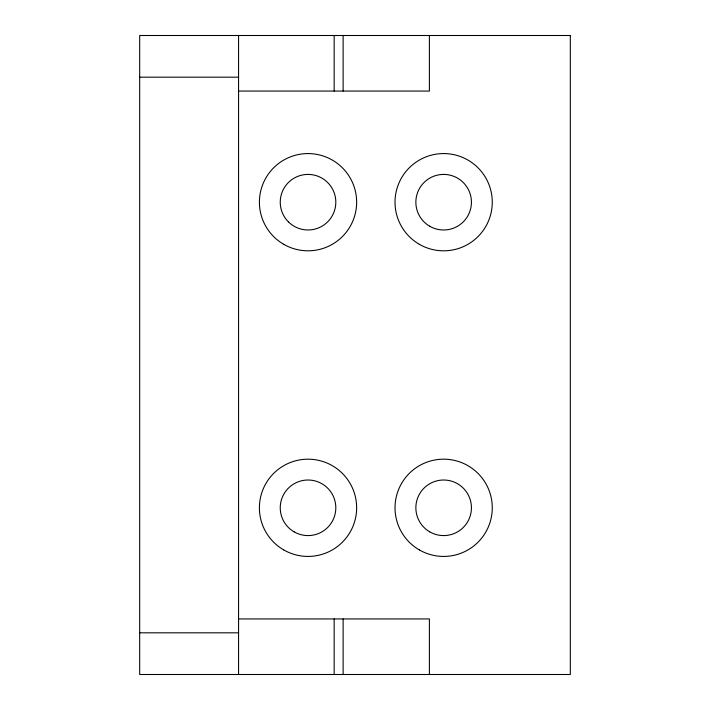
<?xml version="1.0" encoding="UTF-8"?>
<svg xmlns="http://www.w3.org/2000/svg" width="710" height="710" viewBox="0 0 710 710"><rect width="100%" height="100%" fill="white"/><g stroke="black" fill="none" stroke-linecap="round" stroke-linejoin="round"><path stroke-width="1.06" d="M139.684 77.177L238.569 77.177M238.569 91.066L429.39 91.066L429.39 35.5M238.569 618.934L429.39 618.934L429.39 674.5M139.684 632.823L238.569 632.823M343.125 35.5L343.125 91.066M343.125 618.934L343.125 674.5M334.161 35.5L334.161 91.066M334.161 618.934L334.161 674.5M238.569 35.5L238.569 674.5M570.316 35.5L139.684 35.5L139.684 674.5L570.316 674.5L570.316 35.5M283.716 244.302A48.617 48.617 0 0 0 356.642 202.199A48.617 48.617 0 0 0 283.716 160.087A48.617 48.617 0 0 0 283.716 244.302M419.335 244.302A48.617 48.617 0 0 0 492.27 202.199A48.617 48.617 0 0 0 419.335 160.087A48.617 48.617 0 0 0 419.335 244.302M419.335 549.913A48.617 48.617 0 0 0 492.27 507.801A48.617 48.617 0 0 0 419.335 465.698A48.617 48.617 0 0 0 419.335 549.913M283.716 549.913A48.617 48.617 0 0 0 356.642 507.801A48.617 48.617 0 0 0 283.716 465.698A48.617 48.617 0 0 0 283.716 549.913M294.135 531.861A27.779 27.779 0 0 0 335.812 507.801A27.779 27.779 0 0 0 294.135 483.741A27.779 27.779 0 0 0 294.135 531.861M288.384 221.839A27.779 27.779 0 0 0 334.863 209.388A27.779 27.779 0 0 0 300.836 175.361A27.779 27.779 0 0 0 288.384 221.839M429.754 226.259A27.779 27.779 0 0 0 471.431 202.199A27.779 27.779 0 0 0 429.754 178.139A27.779 27.779 0 0 0 429.754 226.259M429.754 531.861A27.779 27.779 0 0 0 471.431 507.801A27.779 27.779 0 0 0 429.754 483.741A27.779 27.779 0 0 0 429.754 531.861"/></g></svg>
